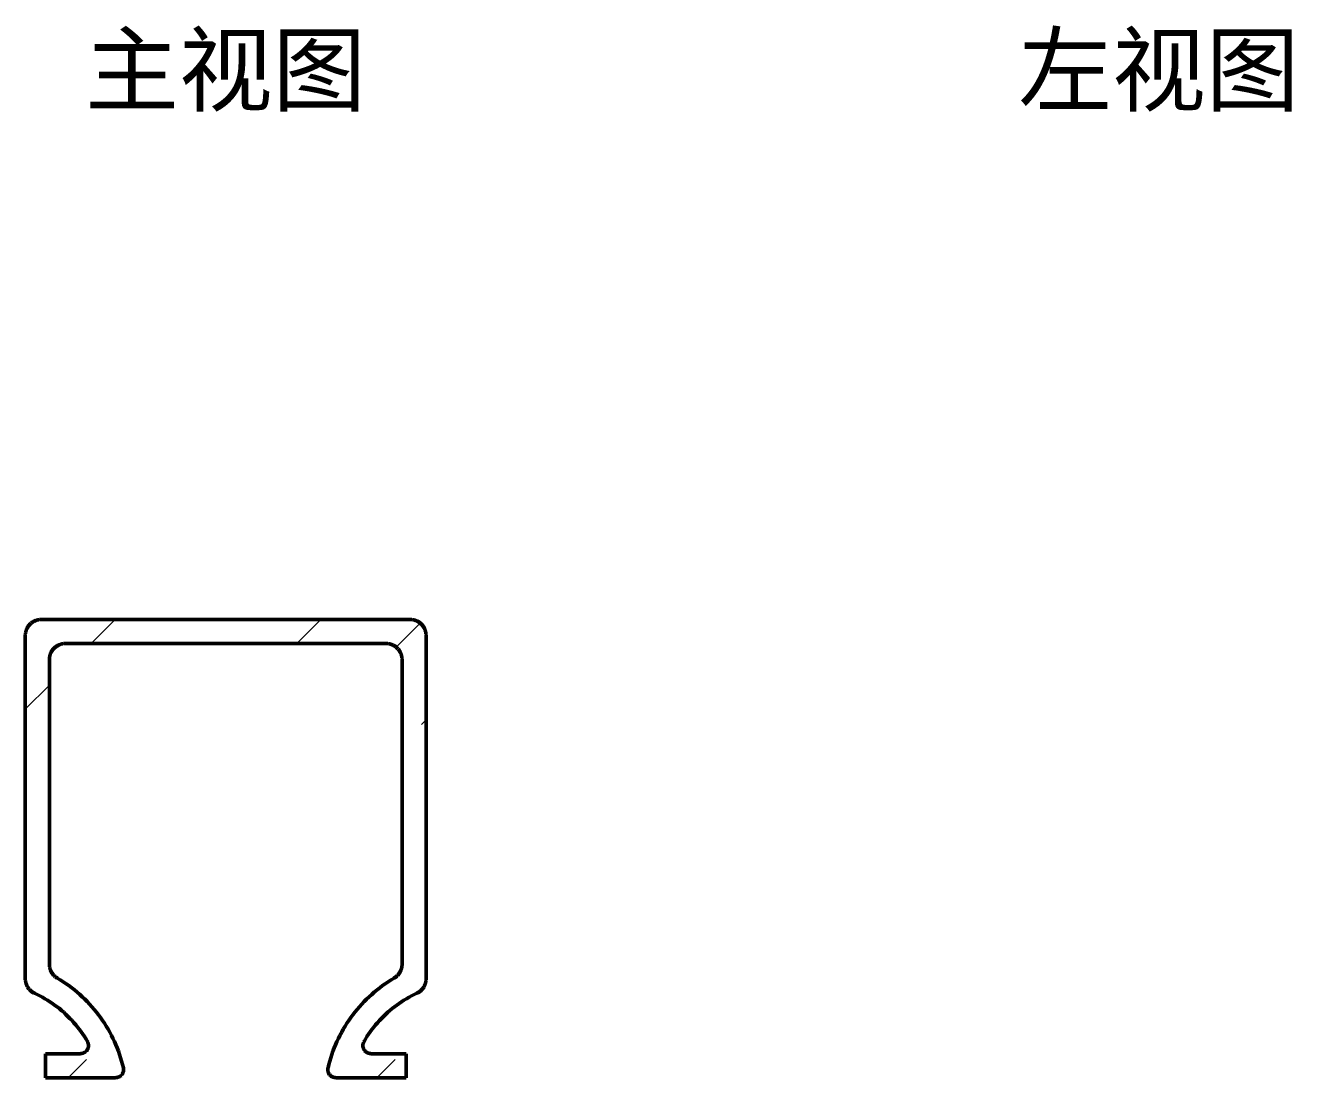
# Model space of a CAD drawing. Header units: millimetres. Extents: x -55 to 113, y -282 to 116.
# Drawn here: x 2 to 112.6, y -102 to -10.1 of the extents above; entities that cross this region are included whole.
import ezdxf
from ezdxf.enums import TextEntityAlignment as Align

# ---------------------------------------------------------------- set-up
doc = ezdxf.new("R2010")
doc.units = ezdxf.units.MM
for name, color, linetype, lineweight in [('剖面线', 3, 'Continuous', 18), ('可见轮廓', 7, 'Continuous', 50), ('标注', 2, 'Continuous', 25)]:
    doc.layers.add(name, color=color, linetype=linetype, lineweight=lineweight)
doc.styles.add('中文字体', font='simhei.ttf')

msp = doc.modelspace()

# ---------------------------------------------------------------- hatches: boundary and pattern name
at = {"layer": '剖面线'}
h = msp.add_hatch(dxfattribs=at)
h.set_pattern_fill('ANSI31', scale=2, style=0)
h.paths.add_polyline_path([(2, -71.17), (2, -63.4), (2.19, -62.7), (2.7, -62.19), (3.4, -62), (16, -62), (16, -64.1), (5.5, -64.1), (4.8, -64.29), (4.29, -64.8), (4.1, -65.5), (4.1, -71.17)])
h = msp.add_hatch(dxfattribs=at)
h.set_pattern_fill('ANSI31', scale=2, style=0)
h.paths.add_polyline_path([(35.6, -62), (36.3, -62.19), (36.81, -62.7), (37, -63.4), (37, -71.17), (34.9, -71.17), (34.9, -65.5), (34.71, -64.8), (34.2, -64.29), (33.5, -64.1), (23, -64.1), (23, -62)])
h = msp.add_hatch(dxfattribs=at)
h.set_pattern_fill('ANSI31', scale=2, style=0)
h.paths.add_polyline_path([(3.75, -102.01), (3.75, -100.41), (10.37, -100.41), (10.56, -101.14), (10.53, -101.56), (10.28, -101.88), (9.88, -102.01)])
h = msp.add_hatch(dxfattribs=at)
h.set_pattern_fill('ANSI31', scale=2, style=0)
h.paths.add_polyline_path([(28.44, -101.14), (28.63, -100.41), (35.25, -100.41), (35.25, -102.01), (29.12, -102.01), (28.72, -101.88), (28.47, -101.56)])

# ---------------------------------------------------------------- linework, layer by layer
at = {"layer": '可见轮廓'}
for p, q in [((2.04, -63.05), (2.05, -63.02)), ((2.05, -63.02), (2.06, -62.99)), ((2.06, -62.99), (2.07, -62.95)), ((2.07, -62.95), (2.08, -62.92)), ((2.08, -62.92), (2.1, -62.89)), ((2.1, -62.89), (2.11, -62.86)), ((2.11, -62.86), (2.12, -62.82)), ((2.12, -62.82), (2.14, -62.79)), ((2.14, -62.79), (2.15, -62.76)), ((2.15, -62.76), (2.17, -62.73)), ((2.17, -62.73), (2.19, -62.7)), ((2.19, -62.7), (2.21, -62.67)), ((2.21, -62.67), (2.22, -62.64)), ((2.22, -62.64), (2.24, -62.61)), ((2.24, -62.61), (2.26, -62.58)), ((2.26, -62.58), (2.28, -62.55)), ((2.28, -62.55), (2.31, -62.53)), ((2.31, -62.53), (2.33, -62.5)), ((2.33, -62.5), (2.35, -62.47)), ((2.35, -62.47), (2.37, -62.45)), ((2.37, -62.45), (2.4, -62.42)), ((2.4, -62.42), (2.42, -62.4)), ((2.42, -62.4), (2.45, -62.37)), ((2.45, -62.37), (2.47, -62.35)), ((2.47, -62.35), (2.5, -62.33)), ((2.5, -62.33), (2.53, -62.31)), ((2.53, -62.31), (2.55, -62.28)), ((2.55, -62.28), (2.58, -62.26)), ((2.58, -62.26), (2.61, -62.24)), ((2.61, -62.24), (2.64, -62.22)), ((2.64, -62.22), (2.67, -62.21)), ((2.67, -62.21), (2.7, -62.19)), ((2.7, -62.19), (2.73, -62.17)), ((2.73, -62.17), (2.76, -62.15)), ((2.76, -62.15), (2.79, -62.14)), ((2.79, -62.14), (2.82, -62.12)), ((2.82, -62.12), (2.86, -62.11)), ((2.86, -62.11), (2.89, -62.1)), ((2.89, -62.1), (2.92, -62.08)), ((2.92, -62.08), (2.95, -62.07)), ((2.95, -62.07), (2.99, -62.06)), ((2.99, -62.06), (3.02, -62.05)), ((3.02, -62.05), (3.05, -62.04)), ((3.05, -62.04), (3.09, -62.04)), ((3.09, -62.04), (3.12, -62.03)), ((3.12, -62.03), (3.16, -62.02)), ((3.16, -62.02), (3.19, -62.02)), ((3.19, -62.02), (3.23, -62.01)), ((3.23, -62.01), (3.26, -62.01)), ((3.26, -62.01), (3.3, -62)), ((3.3, -62), (3.33, -62)), ((3.33, -62), (3.37, -62)), ((3.37, -62), (3.4, -62)), ((3.4, -62), (35.6, -62)), ((35.63, -62), (35.6, -62)), ((35.67, -62), (35.63, -62)), ((35.7, -62), (35.67, -62)), ((35.74, -62.01), (35.7, -62)), ((35.77, -62.01), (35.74, -62.01)), ((35.81, -62.02), (35.77, -62.01)), ((35.84, -62.02), (35.81, -62.02)), ((35.88, -62.03), (35.84, -62.02)), ((35.91, -62.04), (35.88, -62.03)), ((35.95, -62.04), (35.91, -62.04)), ((35.98, -62.05), (35.95, -62.04)), ((36.01, -62.06), (35.98, -62.05)), ((36.05, -62.07), (36.01, -62.06)), ((36.08, -62.08), (36.05, -62.07)), ((36.11, -62.1), (36.08, -62.08)), ((36.14, -62.11), (36.11, -62.1)), ((36.18, -62.12), (36.14, -62.11)), ((36.21, -62.14), (36.18, -62.12)), ((36.24, -62.15), (36.21, -62.14)), ((36.27, -62.17), (36.24, -62.15)), ((36.3, -62.19), (36.27, -62.17)), ((36.33, -62.21), (36.3, -62.19)), ((36.36, -62.22), (36.33, -62.21)), ((36.39, -62.24), (36.36, -62.22)), ((36.42, -62.26), (36.39, -62.24)), ((36.45, -62.28), (36.42, -62.26)), ((36.47, -62.31), (36.45, -62.28)), ((36.5, -62.33), (36.47, -62.31)), ((36.53, -62.35), (36.5, -62.33)), ((36.55, -62.37), (36.53, -62.35)), ((36.58, -62.4), (36.55, -62.37)), ((36.6, -62.42), (36.58, -62.4)), ((36.63, -62.45), (36.6, -62.42)), ((36.65, -62.47), (36.63, -62.45)), ((36.67, -62.5), (36.65, -62.47)), ((36.69, -62.53), (36.67, -62.5)), ((36.72, -62.55), (36.69, -62.53)), ((36.74, -62.58), (36.72, -62.55)), ((36.76, -62.61), (36.74, -62.58)), ((36.78, -62.64), (36.76, -62.61)), ((36.79, -62.67), (36.78, -62.64)), ((36.81, -62.7), (36.79, -62.67)), ((36.83, -62.73), (36.81, -62.7)), ((36.85, -62.76), (36.83, -62.73)), ((36.86, -62.79), (36.85, -62.76)), ((36.88, -62.82), (36.86, -62.79)), ((36.89, -62.86), (36.88, -62.82)), ((36.9, -62.89), (36.89, -62.86)), ((36.92, -62.92), (36.9, -62.89)), ((36.93, -62.95), (36.92, -62.92)), ((36.94, -62.99), (36.93, -62.95)), ((36.95, -63.02), (36.94, -62.99)), ((36.96, -63.05), (36.95, -63.02)), ((2, -63.3), (2.01, -63.26)), ((2, -63.33), (2, -63.3)), ((2, -63.37), (2, -63.33)), ((2, -63.4), (2, -63.37)), ((2, -63.4), (2, -93.37)), ((2.01, -63.23), (2.02, -63.19)), ((2.01, -63.26), (2.01, -63.23)), ((2.02, -63.16), (2.03, -63.12)), ((2.02, -63.19), (2.02, -63.16)), ((2.03, -63.12), (2.04, -63.09)), ((2.04, -63.09), (2.04, -63.05)), ((5.15, -64.14), (5.12, -64.15)), ((5.19, -64.14), (5.15, -64.14)), ((5.22, -64.13), (5.19, -64.14)), ((5.26, -64.12), (5.22, -64.13)), ((5.29, -64.12), (5.26, -64.12)), ((5.33, -64.11), (5.29, -64.12)), ((5.36, -64.11), (5.33, -64.11)), ((5.4, -64.1), (5.36, -64.11)), ((5.43, -64.1), (5.4, -64.1)), ((5.47, -64.1), (5.43, -64.1)), ((5.5, -64.1), (5.47, -64.1)), ((33.5, -64.1), (5.5, -64.1)), ((33.53, -64.1), (33.5, -64.1)), ((33.57, -64.1), (33.53, -64.1)), ((33.6, -64.1), (33.57, -64.1)), ((33.64, -64.11), (33.6, -64.1)), ((33.67, -64.11), (33.64, -64.11)), ((33.71, -64.12), (33.67, -64.11)), ((33.74, -64.12), (33.71, -64.12)), ((33.78, -64.13), (33.74, -64.12)), ((33.81, -64.14), (33.78, -64.13)), ((33.85, -64.14), (33.81, -64.14)), ((33.88, -64.15), (33.85, -64.14)), ((36.96, -63.09), (36.96, -63.05)), ((36.97, -63.12), (36.96, -63.09)), ((36.98, -63.16), (36.97, -63.12)), ((36.98, -63.19), (36.98, -63.16)), ((36.99, -63.23), (36.98, -63.19)), ((36.99, -63.26), (36.99, -63.23)), ((37, -63.3), (36.99, -63.26)), ((37, -63.33), (37, -63.3)), ((37, -63.37), (37, -63.33)), ((37, -63.4), (37, -63.37)), ((37, -63.4), (37, -93.37)), ((4.13, -65.22), (4.12, -65.26)), ((4.14, -65.19), (4.13, -65.22)), ((4.15, -65.12), (4.14, -65.15)), ((4.14, -65.15), (4.14, -65.19)), ((4.16, -65.09), (4.15, -65.12)), ((4.17, -65.05), (4.16, -65.09)), ((4.18, -65.02), (4.17, -65.05)), ((4.2, -64.99), (4.18, -65.02)), ((4.21, -64.96), (4.2, -64.99)), ((4.22, -64.92), (4.21, -64.96)), ((4.24, -64.89), (4.22, -64.92)), ((4.25, -64.86), (4.24, -64.89)), ((4.27, -64.83), (4.25, -64.86)), ((4.29, -64.8), (4.27, -64.83)), ((4.31, -64.77), (4.29, -64.8)), ((4.32, -64.74), (4.31, -64.77)), ((4.34, -64.71), (4.32, -64.74)), ((4.36, -64.68), (4.34, -64.71)), ((4.38, -64.65), (4.36, -64.68)), ((4.41, -64.63), (4.38, -64.65)), ((4.43, -64.6), (4.41, -64.63)), ((4.45, -64.57), (4.43, -64.6)), ((4.47, -64.55), (4.45, -64.57)), ((4.5, -64.52), (4.47, -64.55)), ((4.52, -64.5), (4.5, -64.52)), ((4.55, -64.47), (4.52, -64.5)), ((4.57, -64.45), (4.55, -64.47)), ((4.6, -64.43), (4.57, -64.45)), ((4.63, -64.41), (4.6, -64.43)), ((4.65, -64.38), (4.63, -64.41)), ((4.68, -64.36), (4.65, -64.38)), ((4.71, -64.34), (4.68, -64.36)), ((4.74, -64.32), (4.71, -64.34)), ((4.77, -64.31), (4.74, -64.32)), ((4.8, -64.29), (4.77, -64.31)), ((4.83, -64.27), (4.8, -64.29)), ((4.86, -64.25), (4.83, -64.27)), ((4.89, -64.24), (4.86, -64.25)), ((4.92, -64.22), (4.89, -64.24)), ((4.96, -64.21), (4.92, -64.22)), ((4.99, -64.2), (4.96, -64.21)), ((5.02, -64.18), (4.99, -64.2)), ((5.05, -64.17), (5.02, -64.18)), ((5.09, -64.16), (5.05, -64.17)), ((5.12, -64.15), (5.09, -64.16)), ((33.91, -64.16), (33.88, -64.15)), ((33.95, -64.17), (33.91, -64.16)), ((33.98, -64.18), (33.95, -64.17)), ((34.01, -64.2), (33.98, -64.18)), ((34.04, -64.21), (34.01, -64.2)), ((34.08, -64.22), (34.04, -64.21)), ((34.11, -64.24), (34.08, -64.22)), ((34.14, -64.25), (34.11, -64.24)), ((34.17, -64.27), (34.14, -64.25)), ((34.2, -64.29), (34.17, -64.27)), ((34.23, -64.31), (34.2, -64.29)), ((34.26, -64.32), (34.23, -64.31)), ((34.29, -64.34), (34.26, -64.32)), ((34.32, -64.36), (34.29, -64.34)), ((34.35, -64.38), (34.32, -64.36)), ((34.37, -64.41), (34.35, -64.38)), ((34.4, -64.43), (34.37, -64.41)), ((34.43, -64.45), (34.4, -64.43)), ((34.45, -64.47), (34.43, -64.45)), ((34.48, -64.5), (34.45, -64.47)), ((34.5, -64.52), (34.48, -64.5)), ((34.53, -64.55), (34.5, -64.52)), ((34.55, -64.57), (34.53, -64.55)), ((34.57, -64.6), (34.55, -64.57)), ((34.59, -64.63), (34.57, -64.6)), ((34.62, -64.65), (34.59, -64.63)), ((34.64, -64.68), (34.62, -64.65)), ((34.66, -64.71), (34.64, -64.68)), ((34.68, -64.74), (34.66, -64.71)), ((34.69, -64.77), (34.68, -64.74)), ((34.71, -64.8), (34.69, -64.77)), ((34.73, -64.83), (34.71, -64.8)), ((34.75, -64.86), (34.73, -64.83)), ((34.76, -64.89), (34.75, -64.86)), ((34.78, -64.92), (34.76, -64.89)), ((34.79, -64.96), (34.78, -64.92)), ((34.8, -64.99), (34.79, -64.96)), ((34.82, -65.02), (34.8, -64.99)), ((34.83, -65.05), (34.82, -65.02)), ((34.84, -65.09), (34.83, -65.05)), ((34.85, -65.12), (34.84, -65.09)), ((34.86, -65.15), (34.85, -65.12)), ((34.86, -65.19), (34.86, -65.15)), ((34.87, -65.22), (34.86, -65.19)), ((34.88, -65.26), (34.87, -65.22)), ((4.11, -65.36), (4.1, -65.4)), ((4.1, -65.4), (4.1, -65.43)), ((4.1, -65.43), (4.1, -65.47)), ((4.1, -65.47), (4.1, -65.5)), ((4.1, -92.1), (4.1, -65.5)), ((4.12, -65.29), (4.11, -65.33)), ((4.11, -65.33), (4.11, -65.36)), ((4.12, -65.26), (4.12, -65.29)), ((34.88, -65.29), (34.88, -65.26)), ((34.89, -65.33), (34.88, -65.29)), ((34.89, -65.36), (34.89, -65.33)), ((34.9, -65.4), (34.89, -65.36)), ((34.9, -65.43), (34.9, -65.4)), ((34.9, -65.47), (34.9, -65.43)), ((34.9, -65.5), (34.9, -65.47)), ((34.9, -92.1), (34.9, -65.5)), ((4.1, -92.1), (4.1, -92.13)), ((4.1, -92.13), (4.1, -92.17)), ((4.1, -92.17), (4.1, -92.2)), ((4.1, -92.2), (4.11, -92.24)), ((4.11, -92.24), (4.11, -92.27)), ((4.11, -92.27), (4.12, -92.31)), ((4.12, -92.31), (4.12, -92.34)), ((4.12, -92.34), (4.13, -92.38)), ((4.13, -92.38), (4.13, -92.41)), ((4.13, -92.41), (4.14, -92.44)), ((4.14, -92.44), (4.15, -92.48)), ((4.15, -92.48), (4.16, -92.51)), ((4.16, -92.51), (4.17, -92.54)), ((4.17, -92.54), (4.18, -92.58)), ((4.18, -92.58), (4.2, -92.61)), ((4.2, -92.61), (4.21, -92.64)), ((4.21, -92.64), (4.22, -92.67)), ((4.22, -92.67), (4.24, -92.7)), ((4.24, -92.7), (4.25, -92.73)), ((4.25, -92.73), (4.27, -92.76)), ((4.27, -92.76), (4.28, -92.79)), ((4.28, -92.79), (4.3, -92.82)), ((4.3, -92.82), (4.32, -92.85)), ((4.32, -92.85), (4.34, -92.88)), ((4.34, -92.88), (4.36, -92.91)), ((34.64, -92.91), (34.66, -92.88)), ((34.66, -92.88), (34.68, -92.85)), ((34.68, -92.85), (34.7, -92.82)), ((34.7, -92.82), (34.72, -92.79)), ((34.72, -92.79), (34.73, -92.76)), ((34.73, -92.76), (34.75, -92.73)), ((34.75, -92.73), (34.76, -92.7)), ((34.76, -92.7), (34.78, -92.67)), ((34.78, -92.67), (34.79, -92.64)), ((34.79, -92.64), (34.8, -92.61)), ((34.8, -92.61), (34.82, -92.58)), ((34.82, -92.58), (34.83, -92.54)), ((34.83, -92.54), (34.84, -92.51)), ((34.84, -92.51), (34.85, -92.48)), ((34.85, -92.48), (34.86, -92.44)), ((34.86, -92.44), (34.87, -92.41)), ((34.87, -92.38), (34.88, -92.34)), ((34.87, -92.41), (34.87, -92.38)), ((34.88, -92.31), (34.89, -92.27)), ((34.88, -92.34), (34.88, -92.31)), ((34.89, -92.24), (34.9, -92.2)), ((34.89, -92.27), (34.89, -92.24)), ((34.9, -92.13), (34.9, -92.1)), ((34.9, -92.17), (34.9, -92.13)), ((34.9, -92.2), (34.9, -92.17)), ((2, -93.4), (2, -93.37)), ((2, -93.44), (2, -93.4)), ((2, -93.47), (2, -93.44)), ((2.01, -93.51), (2, -93.47)), ((2.01, -93.54), (2.01, -93.51)), ((2.02, -93.58), (2.01, -93.54)), ((2.02, -93.61), (2.02, -93.58)), ((2.03, -93.64), (2.02, -93.61)), ((2.03, -93.68), (2.03, -93.64)), ((2.04, -93.71), (2.03, -93.68)), ((2.05, -93.74), (2.04, -93.71)), ((2.06, -93.78), (2.05, -93.74)), ((2.07, -93.81), (2.06, -93.78)), ((2.08, -93.84), (2.07, -93.81)), ((2.1, -93.88), (2.08, -93.84)), ((2.11, -93.91), (2.1, -93.88)), ((2.12, -93.94), (2.11, -93.91)), ((2.14, -93.97), (2.12, -93.94)), ((2.15, -94), (2.14, -93.97)), ((2.17, -94.03), (2.15, -94)), ((4.36, -92.91), (4.38, -92.94)), ((4.38, -92.94), (4.4, -92.97)), ((4.4, -92.97), (4.42, -92.99)), ((4.42, -92.99), (4.44, -93.02)), ((4.44, -93.02), (4.47, -93.05)), ((4.47, -93.05), (4.49, -93.07)), ((4.49, -93.07), (4.52, -93.1)), ((4.52, -93.1), (4.54, -93.12)), ((4.54, -93.12), (4.57, -93.14)), ((4.57, -93.14), (4.59, -93.17)), ((4.59, -93.17), (4.62, -93.19)), ((4.62, -93.19), (4.65, -93.21)), ((4.65, -93.21), (4.67, -93.23)), ((4.67, -93.23), (4.7, -93.25)), ((4.7, -93.25), (4.73, -93.27)), ((4.73, -93.27), (4.76, -93.29)), ((4.76, -93.29), (4.79, -93.31)), ((5.05, -93.46), (4.79, -93.31)), ((5.3, -93.63), (5.05, -93.46)), ((5.56, -93.8), (5.3, -93.63)), ((5.8, -93.97), (5.56, -93.8)), ((6.05, -94.15), (5.8, -93.97)), ((32.95, -94.15), (33.2, -93.97)), ((33.2, -93.97), (33.44, -93.8)), ((33.44, -93.8), (33.7, -93.63)), ((33.7, -93.63), (33.95, -93.46)), ((33.95, -93.46), (34.21, -93.31)), ((34.21, -93.31), (34.24, -93.29)), ((34.24, -93.29), (34.27, -93.27)), ((34.27, -93.27), (34.3, -93.25)), ((34.3, -93.25), (34.33, -93.23)), ((34.33, -93.23), (34.35, -93.21)), ((34.35, -93.21), (34.38, -93.19)), ((34.38, -93.19), (34.41, -93.17)), ((34.41, -93.17), (34.43, -93.14)), ((34.43, -93.14), (34.46, -93.12)), ((34.46, -93.12), (34.48, -93.1)), ((34.48, -93.1), (34.51, -93.07)), ((34.51, -93.07), (34.53, -93.05)), ((34.53, -93.05), (34.56, -93.02)), ((34.56, -93.02), (34.58, -92.99)), ((34.58, -92.99), (34.6, -92.97)), ((34.6, -92.97), (34.62, -92.94)), ((34.62, -92.94), (34.64, -92.91)), ((36.83, -94.03), (36.85, -94)), ((36.85, -94), (36.86, -93.97)), ((36.86, -93.97), (36.88, -93.94)), ((36.88, -93.94), (36.89, -93.91)), ((36.89, -93.91), (36.9, -93.88)), ((36.9, -93.88), (36.92, -93.84)), ((36.92, -93.84), (36.93, -93.81)), ((36.93, -93.81), (36.94, -93.78)), ((36.94, -93.78), (36.95, -93.74)), ((36.95, -93.74), (36.96, -93.71)), ((36.96, -93.71), (36.97, -93.68)), ((36.97, -93.64), (36.98, -93.61)), ((36.97, -93.68), (36.97, -93.64)), ((36.98, -93.58), (36.99, -93.54)), ((36.98, -93.61), (36.98, -93.58)), ((36.99, -93.51), (37, -93.47)), ((36.99, -93.54), (36.99, -93.51)), ((37, -93.4), (37, -93.37)), ((37, -93.44), (37, -93.4)), ((37, -93.47), (37, -93.44)), ((2.18, -94.06), (2.17, -94.03)), ((2.2, -94.09), (2.18, -94.06)), ((2.22, -94.12), (2.2, -94.09)), ((2.24, -94.15), (2.22, -94.12)), ((2.26, -94.18), (2.24, -94.15)), ((2.28, -94.21), (2.26, -94.18)), ((2.3, -94.24), (2.28, -94.21)), ((2.32, -94.26), (2.3, -94.24)), ((2.35, -94.29), (2.32, -94.26)), ((2.37, -94.31), (2.35, -94.29)), ((2.39, -94.34), (2.37, -94.31)), ((2.42, -94.36), (2.39, -94.34)), ((2.44, -94.39), (2.42, -94.36)), ((2.47, -94.41), (2.44, -94.39)), ((2.49, -94.43), (2.47, -94.41)), ((2.52, -94.46), (2.49, -94.43)), ((2.55, -94.48), (2.52, -94.46)), ((2.57, -94.5), (2.55, -94.48)), ((2.6, -94.52), (2.57, -94.5)), ((2.63, -94.54), (2.6, -94.52)), ((2.66, -94.56), (2.63, -94.54)), ((2.69, -94.57), (2.66, -94.56)), ((2.72, -94.59), (2.69, -94.57)), ((2.75, -94.61), (2.72, -94.59)), ((2.78, -94.62), (2.75, -94.61)), ((2.81, -94.64), (2.78, -94.62)), ((3.04, -94.75), (2.81, -94.64)), ((3.27, -94.86), (3.04, -94.75)), ((3.49, -94.98), (3.27, -94.86)), ((3.71, -95.11), (3.49, -94.98)), ((3.93, -95.24), (3.71, -95.11)), ((6.28, -94.34), (6.05, -94.15)), ((6.52, -94.53), (6.28, -94.34)), ((6.75, -94.73), (6.52, -94.53)), ((6.97, -94.94), (6.75, -94.73)), ((7.19, -95.15), (6.97, -94.94)), ((31.81, -95.15), (32.03, -94.94)), ((32.03, -94.94), (32.25, -94.73)), ((32.25, -94.73), (32.48, -94.53)), ((32.48, -94.53), (32.72, -94.34)), ((32.72, -94.34), (32.95, -94.15)), ((35.07, -95.24), (35.29, -95.11)), ((35.29, -95.11), (35.51, -94.98)), ((35.51, -94.98), (35.73, -94.86)), ((35.73, -94.86), (35.96, -94.75)), ((35.96, -94.75), (36.19, -94.64)), ((36.19, -94.64), (36.22, -94.62)), ((36.22, -94.62), (36.25, -94.61)), ((36.25, -94.61), (36.28, -94.59)), ((36.28, -94.59), (36.31, -94.57)), ((36.31, -94.57), (36.34, -94.56)), ((36.34, -94.56), (36.37, -94.54)), ((36.37, -94.54), (36.4, -94.52)), ((36.4, -94.52), (36.43, -94.5)), ((36.43, -94.5), (36.45, -94.48)), ((36.45, -94.48), (36.48, -94.46)), ((36.48, -94.46), (36.51, -94.43)), ((36.51, -94.43), (36.53, -94.41)), ((36.53, -94.41), (36.56, -94.39)), ((36.56, -94.39), (36.58, -94.36)), ((36.58, -94.36), (36.61, -94.34)), ((36.61, -94.34), (36.63, -94.31)), ((36.63, -94.31), (36.65, -94.29)), ((36.65, -94.29), (36.68, -94.26)), ((36.68, -94.26), (36.7, -94.24)), ((36.7, -94.24), (36.72, -94.21)), ((36.72, -94.21), (36.74, -94.18)), ((36.74, -94.18), (36.76, -94.15)), ((36.76, -94.15), (36.78, -94.12)), ((36.78, -94.12), (36.8, -94.09)), ((36.8, -94.09), (36.82, -94.06)), ((36.82, -94.06), (36.83, -94.03)), ((4.14, -95.38), (3.93, -95.24)), ((4.36, -95.52), (4.14, -95.38)), ((4.56, -95.67), (4.36, -95.52)), ((4.77, -95.82), (4.56, -95.67)), ((4.97, -95.98), (4.77, -95.82)), ((5.16, -96.14), (4.97, -95.98)), ((5.35, -96.3), (5.16, -96.14)), ((7.4, -95.36), (7.19, -95.15)), ((7.61, -95.58), (7.4, -95.36)), ((7.81, -95.81), (7.61, -95.58)), ((8.01, -96.04), (7.81, -95.81)), ((8.2, -96.27), (8.01, -96.04)), ((30.8, -96.27), (30.99, -96.04)), ((30.99, -96.04), (31.19, -95.81)), ((31.19, -95.81), (31.39, -95.58)), ((31.39, -95.58), (31.6, -95.36)), ((31.6, -95.36), (31.81, -95.15)), ((33.65, -96.3), (33.84, -96.14)), ((33.84, -96.14), (34.03, -95.98)), ((34.03, -95.98), (34.23, -95.82)), ((34.23, -95.82), (34.44, -95.67)), ((34.44, -95.67), (34.64, -95.52)), ((34.64, -95.52), (34.86, -95.38)), ((34.86, -95.38), (35.07, -95.24)), ((5.54, -96.48), (5.35, -96.3)), ((5.72, -96.65), (5.54, -96.48)), ((5.9, -96.83), (5.72, -96.65)), ((6.08, -97.02), (5.9, -96.83)), ((6.25, -97.21), (6.08, -97.02)), ((6.41, -97.4), (6.25, -97.21)), ((8.39, -96.51), (8.2, -96.27)), ((8.57, -96.76), (8.39, -96.51)), ((8.74, -97.01), (8.57, -96.76)), ((8.91, -97.26), (8.74, -97.01)), ((9.07, -97.52), (8.91, -97.26)), ((29.93, -97.52), (30.09, -97.26)), ((30.09, -97.26), (30.26, -97.01)), ((30.26, -97.01), (30.43, -96.76)), ((30.43, -96.76), (30.61, -96.51)), ((30.61, -96.51), (30.8, -96.27)), ((32.59, -97.4), (32.75, -97.21)), ((32.75, -97.21), (32.92, -97.02)), ((32.92, -97.02), (33.1, -96.83)), ((33.1, -96.83), (33.28, -96.65)), ((33.28, -96.65), (33.46, -96.48)), ((33.46, -96.48), (33.65, -96.3)), ((6.57, -97.6), (6.41, -97.4)), ((6.73, -97.8), (6.57, -97.6)), ((6.88, -98), (6.73, -97.8)), ((7.02, -98.21), (6.88, -98)), ((7.16, -98.42), (7.02, -98.21)), ((7.3, -98.64), (7.16, -98.42)), ((9.23, -97.78), (9.07, -97.52)), ((9.37, -98.04), (9.23, -97.78)), ((9.52, -98.31), (9.37, -98.04)), ((9.65, -98.58), (9.52, -98.31)), ((29.35, -98.58), (29.48, -98.31)), ((29.48, -98.31), (29.63, -98.04)), ((29.63, -98.04), (29.77, -97.78)), ((29.77, -97.78), (29.93, -97.52)), ((31.7, -98.64), (31.84, -98.42)), ((31.84, -98.42), (31.98, -98.21)), ((31.98, -98.21), (32.12, -98)), ((32.12, -98), (32.27, -97.8)), ((32.27, -97.8), (32.43, -97.6)), ((32.43, -97.6), (32.59, -97.4)), ((7.42, -98.86), (7.3, -98.64)), ((7.43, -98.87), (7.42, -98.86)), ((7.44, -98.89), (7.43, -98.87)), ((7.43, -99.54), (7.44, -99.53)), ((7.45, -98.9), (7.44, -98.89)), ((7.44, -99.53), (7.45, -99.51)), ((7.46, -98.92), (7.45, -98.9)), ((7.45, -99.51), (7.46, -99.49)), ((7.46, -98.93), (7.46, -98.92)), ((7.47, -98.95), (7.46, -98.93)), ((7.46, -99.48), (7.47, -99.46)), ((7.46, -99.49), (7.46, -99.48)), ((7.48, -98.97), (7.47, -98.95)), ((7.47, -99.45), (7.48, -99.43)), ((7.47, -99.46), (7.47, -99.45)), ((7.48, -98.98), (7.48, -98.97)), ((7.49, -99), (7.48, -98.98)), ((7.48, -99.43), (7.49, -99.41)), ((7.49, -99.02), (7.49, -99)), ((7.5, -99.03), (7.49, -99.02)), ((7.49, -99.4), (7.5, -99.38)), ((7.49, -99.41), (7.49, -99.4)), ((7.5, -99.05), (7.5, -99.03)), ((7.5, -99.07), (7.5, -99.05)), ((7.51, -99.08), (7.5, -99.07)), ((7.5, -99.34), (7.51, -99.33)), ((7.5, -99.36), (7.5, -99.34)), ((7.5, -99.38), (7.5, -99.36)), ((7.51, -99.1), (7.51, -99.08)), ((7.51, -99.12), (7.51, -99.1)), ((7.51, -99.14), (7.51, -99.12)), ((7.52, -99.15), (7.51, -99.14)), ((7.51, -99.28), (7.52, -99.26)), ((7.51, -99.29), (7.51, -99.28)), ((7.51, -99.31), (7.51, -99.29)), ((7.51, -99.33), (7.51, -99.31)), ((7.52, -99.17), (7.52, -99.15)), ((7.52, -99.19), (7.52, -99.17)), ((7.52, -99.21), (7.52, -99.19)), ((7.52, -99.22), (7.52, -99.21)), ((7.52, -99.24), (7.52, -99.22)), ((7.52, -99.26), (7.52, -99.24)), ((9.78, -98.85), (9.65, -98.58)), ((9.9, -99.13), (9.78, -98.85)), ((10.02, -99.41), (9.9, -99.13)), ((10.13, -99.69), (10.02, -99.41)), ((28.87, -99.69), (28.98, -99.41)), ((28.98, -99.41), (29.1, -99.13)), ((29.1, -99.13), (29.22, -98.85)), ((29.22, -98.85), (29.35, -98.58)), ((31.48, -99.15), (31.49, -99.14)), ((31.48, -99.17), (31.48, -99.15)), ((31.48, -99.19), (31.48, -99.17)), ((31.48, -99.21), (31.48, -99.19)), ((31.48, -99.22), (31.48, -99.21)), ((31.48, -99.24), (31.48, -99.22)), ((31.48, -99.26), (31.48, -99.24)), ((31.49, -99.28), (31.48, -99.26)), ((31.49, -99.08), (31.5, -99.07)), ((31.49, -99.1), (31.49, -99.08)), ((31.49, -99.12), (31.49, -99.1)), ((31.49, -99.14), (31.49, -99.12)), ((31.49, -99.29), (31.49, -99.28)), ((31.49, -99.31), (31.49, -99.29)), ((31.49, -99.33), (31.49, -99.31)), ((31.5, -99.34), (31.49, -99.33)), ((31.5, -99.03), (31.51, -99.02)), ((31.5, -99.05), (31.5, -99.03)), ((31.5, -99.07), (31.5, -99.05)), ((31.5, -99.36), (31.5, -99.34)), ((31.5, -99.38), (31.5, -99.36)), ((31.51, -99.4), (31.5, -99.38)), ((31.51, -99), (31.52, -98.98)), ((31.51, -99.02), (31.51, -99)), ((31.51, -99.41), (31.51, -99.4)), ((31.52, -99.43), (31.51, -99.41)), ((31.52, -98.97), (31.53, -98.95)), ((31.52, -98.98), (31.52, -98.97)), ((31.53, -99.45), (31.52, -99.43)), ((31.53, -98.95), (31.54, -98.93)), ((31.53, -99.46), (31.53, -99.45)), ((31.54, -99.48), (31.53, -99.46)), ((31.54, -98.92), (31.55, -98.9)), ((31.54, -98.93), (31.54, -98.92)), ((31.54, -99.49), (31.54, -99.48)), ((31.55, -99.51), (31.54, -99.49)), ((31.55, -98.9), (31.56, -98.89)), ((31.56, -99.53), (31.55, -99.51)), ((31.56, -98.89), (31.57, -98.87)), ((31.57, -99.54), (31.56, -99.53)), ((31.57, -98.87), (31.58, -98.86)), ((31.58, -98.86), (31.7, -98.64)), ((3.75, -99.91), (3.75, -102.01)), ((3.75, -99.91), (6.82, -99.91)), ((6.82, -99.91), (6.83, -99.9)), ((6.83, -99.9), (6.85, -99.9)), ((6.85, -99.9), (6.87, -99.9)), ((6.87, -99.9), (6.89, -99.9)), ((6.89, -99.9), (6.9, -99.9)), ((6.9, -99.9), (6.92, -99.9)), ((6.92, -99.9), (6.94, -99.89)), ((6.94, -99.89), (6.96, -99.89)), ((6.96, -99.89), (6.97, -99.89)), ((6.97, -99.89), (6.99, -99.88)), ((6.99, -99.88), (7.01, -99.88)), ((7.01, -99.88), (7.02, -99.87)), ((7.02, -99.87), (7.04, -99.87)), ((7.04, -99.87), (7.06, -99.86)), ((7.06, -99.86), (7.07, -99.86)), ((7.07, -99.86), (7.09, -99.85)), ((7.09, -99.85), (7.11, -99.84)), ((7.11, -99.84), (7.12, -99.84)), ((7.12, -99.84), (7.14, -99.83)), ((7.14, -99.83), (7.15, -99.82)), ((7.15, -99.82), (7.17, -99.81)), ((7.17, -99.81), (7.18, -99.8)), ((7.18, -99.8), (7.2, -99.79)), ((7.2, -99.79), (7.21, -99.78)), ((7.21, -99.78), (7.23, -99.77)), ((7.23, -99.77), (7.24, -99.76)), ((7.24, -99.76), (7.25, -99.75)), ((7.25, -99.75), (7.27, -99.74)), ((7.27, -99.74), (7.28, -99.73)), ((7.28, -99.73), (7.29, -99.72)), ((7.29, -99.72), (7.31, -99.71)), ((7.31, -99.71), (7.32, -99.69)), ((7.32, -99.69), (7.33, -99.68)), ((7.33, -99.68), (7.34, -99.67)), ((7.34, -99.67), (7.35, -99.66)), ((7.35, -99.66), (7.36, -99.64)), ((7.36, -99.64), (7.38, -99.63)), ((7.38, -99.63), (7.39, -99.61)), ((7.39, -99.61), (7.4, -99.6)), ((7.4, -99.6), (7.41, -99.59)), ((7.41, -99.57), (7.42, -99.56)), ((7.41, -99.59), (7.41, -99.57)), ((7.42, -99.56), (7.43, -99.54)), ((10.23, -99.98), (10.13, -99.69)), ((10.32, -100.27), (10.23, -99.98)), ((10.41, -100.56), (10.32, -100.27)), ((10.49, -100.85), (10.41, -100.56)), ((28.51, -100.85), (28.59, -100.56)), ((28.59, -100.56), (28.68, -100.27)), ((28.68, -100.27), (28.77, -99.98)), ((28.77, -99.98), (28.87, -99.69)), ((31.58, -99.56), (31.57, -99.54)), ((31.59, -99.57), (31.58, -99.56)), ((31.59, -99.59), (31.59, -99.57)), ((31.6, -99.6), (31.59, -99.59)), ((31.61, -99.61), (31.6, -99.6)), ((31.62, -99.63), (31.61, -99.61)), ((31.64, -99.64), (31.62, -99.63)), ((31.65, -99.66), (31.64, -99.64)), ((31.66, -99.67), (31.65, -99.66)), ((31.67, -99.68), (31.66, -99.67)), ((31.68, -99.69), (31.67, -99.68)), ((31.69, -99.71), (31.68, -99.69)), ((31.71, -99.72), (31.69, -99.71)), ((31.72, -99.73), (31.71, -99.72)), ((31.73, -99.74), (31.72, -99.73)), ((31.75, -99.75), (31.73, -99.74)), ((31.76, -99.76), (31.75, -99.75)), ((31.77, -99.77), (31.76, -99.76)), ((31.79, -99.78), (31.77, -99.77)), ((31.8, -99.79), (31.79, -99.78)), ((31.82, -99.8), (31.8, -99.79)), ((31.83, -99.81), (31.82, -99.8)), ((31.85, -99.82), (31.83, -99.81)), ((31.86, -99.83), (31.85, -99.82)), ((31.88, -99.84), (31.86, -99.83)), ((31.89, -99.84), (31.88, -99.84)), ((31.91, -99.85), (31.89, -99.84)), ((31.93, -99.86), (31.91, -99.85)), ((31.94, -99.86), (31.93, -99.86)), ((31.96, -99.87), (31.94, -99.86)), ((31.98, -99.87), (31.96, -99.87)), ((31.99, -99.88), (31.98, -99.87)), ((32.01, -99.88), (31.99, -99.88)), ((32.03, -99.89), (32.01, -99.88)), ((32.04, -99.89), (32.03, -99.89)), ((32.06, -99.89), (32.04, -99.89)), ((32.08, -99.9), (32.06, -99.89)), ((32.1, -99.9), (32.08, -99.9)), ((32.11, -99.9), (32.1, -99.9)), ((32.13, -99.9), (32.11, -99.9)), ((32.15, -99.9), (32.13, -99.9)), ((32.17, -99.9), (32.15, -99.9)), ((32.18, -99.91), (32.17, -99.9)), ((35.25, -99.91), (32.18, -99.91)), ((35.25, -99.91), (35.25, -102.01)), ((10.43, -101.75), (10.41, -101.76)), ((10.44, -101.73), (10.43, -101.75)), ((10.45, -101.72), (10.44, -101.73)), ((10.46, -101.7), (10.45, -101.72)), ((10.47, -101.69), (10.46, -101.7)), ((10.48, -101.68), (10.47, -101.69)), ((10.49, -101.65), (10.48, -101.66)), ((10.48, -101.66), (10.48, -101.68)), ((10.56, -101.14), (10.49, -100.85)), ((10.5, -101.63), (10.49, -101.65)), ((10.51, -101.62), (10.5, -101.63)), ((10.52, -101.6), (10.51, -101.62)), ((10.53, -101.57), (10.52, -101.58)), ((10.52, -101.58), (10.52, -101.6)), ((10.54, -101.55), (10.53, -101.57)), ((10.55, -101.52), (10.54, -101.54)), ((10.54, -101.54), (10.54, -101.55)), ((10.56, -101.49), (10.55, -101.5)), ((10.55, -101.5), (10.55, -101.52)), ((10.56, -101.14), (10.57, -101.16)), ((10.57, -101.45), (10.56, -101.47)), ((10.56, -101.47), (10.56, -101.49)), ((10.57, -101.16), (10.57, -101.18)), ((10.57, -101.18), (10.57, -101.2)), ((10.57, -101.2), (10.58, -101.21)), ((10.58, -101.4), (10.57, -101.42)), ((10.57, -101.42), (10.57, -101.44)), ((10.57, -101.44), (10.57, -101.45)), ((10.58, -101.21), (10.58, -101.23)), ((10.58, -101.23), (10.58, -101.25)), ((10.58, -101.25), (10.58, -101.26)), ((10.58, -101.26), (10.58, -101.28)), ((10.58, -101.28), (10.58, -101.3)), ((10.58, -101.3), (10.58, -101.32)), ((10.58, -101.32), (10.58, -101.33)), ((10.58, -101.33), (10.58, -101.35)), ((10.58, -101.35), (10.58, -101.37)), ((10.58, -101.37), (10.58, -101.38)), ((10.58, -101.38), (10.58, -101.4)), ((28.42, -101.21), (28.43, -101.2)), ((28.42, -101.23), (28.42, -101.21)), ((28.42, -101.25), (28.42, -101.23)), ((28.42, -101.26), (28.42, -101.25)), ((28.42, -101.28), (28.42, -101.26)), ((28.42, -101.3), (28.42, -101.28)), ((28.42, -101.32), (28.42, -101.3)), ((28.42, -101.33), (28.42, -101.32)), ((28.42, -101.35), (28.42, -101.33)), ((28.42, -101.37), (28.42, -101.35)), ((28.42, -101.38), (28.42, -101.37)), ((28.42, -101.4), (28.42, -101.38)), ((28.43, -101.42), (28.42, -101.4)), ((28.43, -101.16), (28.44, -101.14)), ((28.43, -101.18), (28.43, -101.16)), ((28.43, -101.2), (28.43, -101.18)), ((28.43, -101.44), (28.43, -101.42)), ((28.43, -101.45), (28.43, -101.44)), ((28.44, -101.47), (28.43, -101.45)), ((28.44, -101.14), (28.51, -100.85)), ((28.44, -101.49), (28.44, -101.47)), ((28.45, -101.5), (28.44, -101.49)), ((28.45, -101.52), (28.45, -101.5)), ((28.46, -101.54), (28.45, -101.52)), ((28.46, -101.55), (28.46, -101.54)), ((28.47, -101.57), (28.46, -101.55)), ((28.48, -101.58), (28.47, -101.57)), ((28.48, -101.6), (28.48, -101.58)), ((28.49, -101.62), (28.48, -101.6)), ((28.5, -101.63), (28.49, -101.62)), ((28.51, -101.65), (28.5, -101.63)), ((28.52, -101.66), (28.51, -101.65)), ((28.52, -101.68), (28.52, -101.66)), ((28.53, -101.69), (28.52, -101.68)), ((28.54, -101.7), (28.53, -101.69)), ((28.55, -101.72), (28.54, -101.7)), ((28.56, -101.73), (28.55, -101.72)), ((28.57, -101.75), (28.56, -101.73)), ((28.59, -101.76), (28.57, -101.75)), ((3.75, -102.01), (9.88, -102.01)), ((9.9, -102), (9.88, -102.01)), ((9.92, -102), (9.9, -102)), ((9.93, -102), (9.92, -102)), ((9.95, -102), (9.93, -102)), ((9.97, -102), (9.95, -102)), ((9.99, -102), (9.97, -102)), ((10, -101.99), (9.99, -102)), ((10.02, -101.99), (10, -101.99)), ((10.04, -101.99), (10.02, -101.99)), ((10.05, -101.98), (10.04, -101.99)), ((10.07, -101.98), (10.05, -101.98)), ((10.09, -101.97), (10.07, -101.98)), ((10.1, -101.97), (10.09, -101.97)), ((10.12, -101.96), (10.1, -101.97)), ((10.14, -101.96), (10.12, -101.96)), ((10.15, -101.95), (10.14, -101.96)), ((10.17, -101.94), (10.15, -101.95)), ((10.18, -101.94), (10.17, -101.94)), ((10.2, -101.93), (10.18, -101.94)), ((10.21, -101.92), (10.2, -101.93)), ((10.23, -101.91), (10.21, -101.92)), ((10.24, -101.9), (10.23, -101.91)), ((10.26, -101.9), (10.24, -101.9)), ((10.27, -101.89), (10.26, -101.9)), ((10.29, -101.88), (10.27, -101.89)), ((10.3, -101.87), (10.29, -101.88)), ((10.31, -101.86), (10.3, -101.87)), ((10.33, -101.84), (10.31, -101.86)), ((10.34, -101.83), (10.33, -101.84)), ((10.35, -101.82), (10.34, -101.83)), ((10.37, -101.81), (10.35, -101.82)), ((10.38, -101.8), (10.37, -101.81)), ((10.39, -101.79), (10.38, -101.8)), ((10.4, -101.77), (10.39, -101.79)), ((10.41, -101.76), (10.4, -101.77)), ((28.6, -101.77), (28.59, -101.76)), ((28.61, -101.79), (28.6, -101.77)), ((28.62, -101.8), (28.61, -101.79)), ((28.63, -101.81), (28.62, -101.8)), ((28.65, -101.82), (28.63, -101.81)), ((28.66, -101.83), (28.65, -101.82)), ((28.67, -101.84), (28.66, -101.83)), ((28.69, -101.86), (28.67, -101.84)), ((28.7, -101.87), (28.69, -101.86)), ((28.71, -101.88), (28.7, -101.87)), ((28.73, -101.89), (28.71, -101.88)), ((28.74, -101.9), (28.73, -101.89)), ((28.76, -101.9), (28.74, -101.9)), ((28.77, -101.91), (28.76, -101.9)), ((28.79, -101.92), (28.77, -101.91)), ((28.8, -101.93), (28.79, -101.92)), ((28.82, -101.94), (28.8, -101.93)), ((28.83, -101.94), (28.82, -101.94)), ((28.85, -101.95), (28.83, -101.94)), ((28.86, -101.96), (28.85, -101.95)), ((28.88, -101.96), (28.86, -101.96)), ((28.9, -101.97), (28.88, -101.96)), ((28.91, -101.97), (28.9, -101.97)), ((28.93, -101.98), (28.91, -101.97)), ((28.95, -101.98), (28.93, -101.98)), ((28.96, -101.99), (28.95, -101.98)), ((28.98, -101.99), (28.96, -101.99)), ((29, -101.99), (28.98, -101.99)), ((29.01, -102), (29, -101.99)), ((29.03, -102), (29.01, -102)), ((29.05, -102), (29.03, -102)), ((29.07, -102), (29.05, -102)), ((29.08, -102), (29.07, -102)), ((29.1, -102), (29.08, -102)), ((29.12, -102.01), (29.1, -102)), ((29.12, -102.01), (35.25, -102.01))]:
    msp.add_line(p, q, dxfattribs=at)

# ---------------------------------------------------------------- texts
at = {"layer": '标注', "style": '中文字体'}
for s, p in [('主视图', (19.5, -14)), ('左视图', (101, -14))]:
    msp.add_text(s, height=6, dxfattribs=at).set_placement(p, align=Align.MIDDLE_CENTER)

doc.saveas('drawing.dxf')
